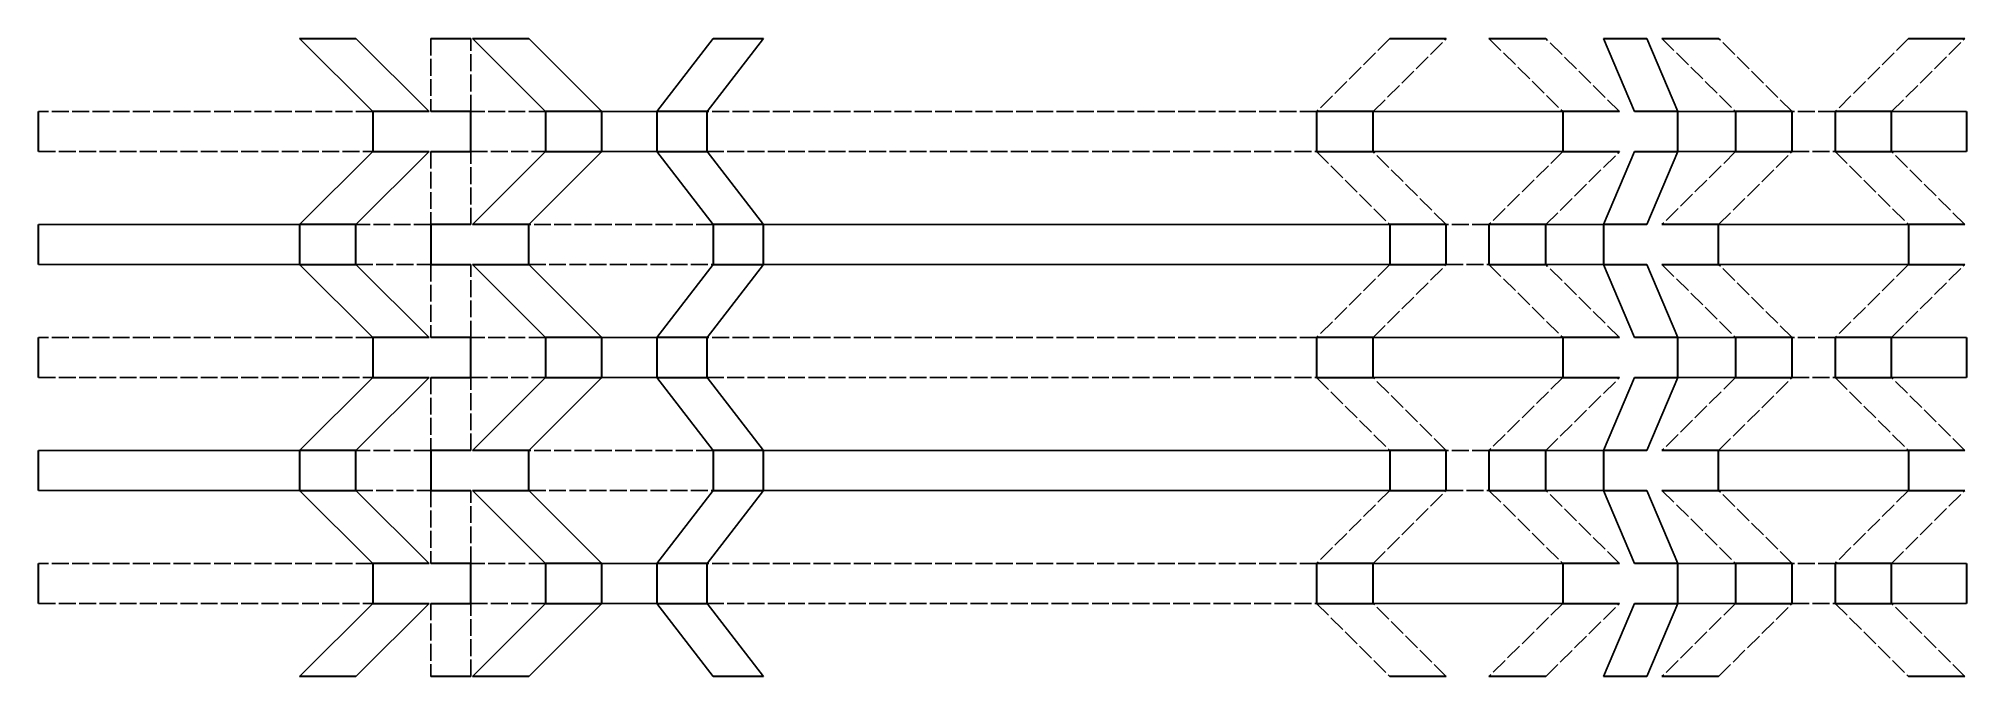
# Model space of a CAD drawing. Header units: millimetres. Extents: x 3 to 293, y 3 to 99.
import ezdxf

# ---------------------------------------------------------------- set-up
doc = ezdxf.new("R2010")
doc.units = ezdxf.units.MM
doc.linetypes.add('DASHEDX2', pattern=[3.048, 2.54, -0.508])
for name, color, linetype, lineweight in [('Border', 7, 'BYLAYER', 30), ('Mountain', 1, 'BYLAYER', 25), ('Valley', 5, 'DASHEDX2', 25)]:
    doc.layers.add(name, color=color, linetype=linetype, lineweight=lineweight)

msp = doc.modelspace()

# ---------------------------------------------------------------- linework, layer by layer
at = {"layer": 'Border'}
for p, q in [((42.26, 99), (50.74, 99)), ((62, 99), (68, 99)), ((68.26, 99), (76.74, 99)), ((104.45, 99), (112.02, 99)), ((206.26, 99), (214.75, 99)), ((221.17, 99), (229.71, 99)), ((238.42, 99), (244.93, 99)), ((247.2, 99), (255.72, 99)), ((284.26, 99), (292.76, 99)), ((3, 82), (3, 88)), ((53.26, 88), (53.26, 82)), ((61.74, 88), (53.26, 88)), ((68, 88), (62, 88)), ((68, 82), (68, 88)), ((79.26, 88), (79.26, 82)), ((87.74, 88), (79.26, 88)), ((87.74, 82), (87.74, 88)), ((95.98, 88), (95.98, 82)), ((103.55, 88), (95.98, 88)), ((103.55, 82), (103.55, 88)), ((195.25, 88), (195.25, 82)), ((203.74, 88), (195.25, 88)), ((203.74, 82), (203.74, 88)), ((232.29, 88), (232.29, 82)), ((240.83, 88), (232.29, 88)), ((249.58, 88), (243.07, 88)), ((249.58, 82), (249.58, 88)), ((258.28, 88), (258.28, 82)), ((266.8, 88), (258.28, 88)), ((266.8, 82), (266.8, 88)), ((273.24, 88), (273.24, 82)), ((281.74, 88), (273.24, 88)), ((281.74, 82), (281.74, 88)), ((293, 88), (293, 82)), ((53.26, 82), (61.74, 82)), ((62, 82), (68, 82)), ((79.26, 82), (87.74, 82)), ((95.98, 82), (103.55, 82)), ((195.25, 82), (203.74, 82)), ((232.29, 82), (240.83, 82)), ((243.07, 82), (249.58, 82)), ((258.28, 82), (266.8, 82)), ((273.24, 82), (281.74, 82)), ((2.99, 65), (2.99, 71)), ((42.26, 71), (42.26, 65)), ((50.74, 71), (42.26, 71)), ((50.74, 65), (50.74, 71)), ((62, 71), (62, 65)), ((68, 71), (62, 71)), ((76.74, 71), (68.26, 71)), ((76.74, 65), (76.74, 71)), ((104.45, 71), (104.45, 65)), ((112.02, 71), (104.45, 71)), ((112.02, 65), (112.02, 71)), ((206.26, 71), (206.26, 65)), ((214.75, 71), (206.26, 71)), ((214.75, 65), (214.75, 71)), ((221.17, 71), (221.17, 65)), ((229.71, 71), (221.17, 71)), ((229.71, 65), (229.71, 71)), ((238.42, 71), (238.42, 65)), ((244.93, 71), (238.42, 71)), ((255.72, 71), (247.2, 71)), ((255.72, 65), (255.72, 71)), ((284.26, 71), (284.26, 65)), ((292.76, 71), (284.26, 71)), ((42.26, 65), (50.74, 65)), ((62, 65), (68, 65)), ((68.26, 65), (76.74, 65)), ((104.45, 65), (112.02, 65)), ((206.26, 65), (214.75, 65)), ((221.17, 65), (229.71, 65)), ((238.42, 65), (244.93, 65)), ((247.2, 65), (255.72, 65)), ((284.26, 65), (292.76, 65)), ((3, 48), (3, 54)), ((53.26, 54), (53.26, 48)), ((61.74, 54), (53.26, 54)), ((68, 54), (62, 54)), ((68, 48), (68, 54)), ((79.26, 54), (79.26, 48)), ((87.74, 54), (79.26, 54)), ((87.74, 48), (87.74, 54)), ((95.98, 54), (95.98, 48)), ((103.55, 54), (95.98, 54)), ((103.55, 48), (103.55, 54)), ((195.25, 54), (195.25, 48)), ((203.74, 54), (195.25, 54)), ((203.74, 48), (203.74, 54)), ((232.29, 54), (232.29, 48)), ((240.83, 54), (232.29, 54)), ((249.58, 54), (243.07, 54)), ((249.58, 48), (249.58, 54)), ((258.28, 54), (258.28, 48)), ((266.8, 54), (258.28, 54)), ((266.8, 48), (266.8, 54)), ((273.24, 54), (273.24, 48)), ((281.74, 54), (273.24, 54)), ((281.74, 48), (281.74, 54)), ((293, 54), (293, 48)), ((53.26, 48), (61.74, 48)), ((62, 48), (68, 48)), ((79.26, 48), (87.74, 48)), ((95.98, 48), (103.55, 48)), ((195.25, 48), (203.74, 48)), ((232.29, 48), (240.83, 48)), ((243.07, 48), (249.58, 48)), ((258.28, 48), (266.8, 48)), ((273.24, 48), (281.74, 48)), ((2.99, 31), (2.99, 37)), ((42.26, 37), (42.26, 31)), ((50.74, 37), (42.26, 37)), ((50.74, 31), (50.74, 37)), ((62, 37), (62, 31)), ((68, 37), (62, 37)), ((76.74, 37), (68.26, 37)), ((76.74, 31), (76.74, 37)), ((104.45, 37), (104.45, 31)), ((112.02, 37), (104.45, 37)), ((112.02, 31), (112.02, 37)), ((206.26, 37), (206.26, 31)), ((214.75, 37), (206.26, 37)), ((214.75, 31), (214.75, 37)), ((221.17, 37), (221.17, 31)), ((229.71, 37), (221.17, 37)), ((229.71, 31), (229.71, 37)), ((238.42, 37), (238.42, 31)), ((244.93, 37), (238.42, 37)), ((255.72, 37), (247.2, 37)), ((255.72, 31), (255.72, 37)), ((284.26, 37), (284.26, 31)), ((292.76, 37), (284.26, 37)), ((42.26, 31), (50.74, 31)), ((62, 31), (68, 31)), ((68.26, 31), (76.74, 31)), ((104.45, 31), (112.02, 31)), ((206.26, 31), (214.75, 31)), ((221.17, 31), (229.71, 31)), ((238.42, 31), (244.93, 31)), ((247.2, 31), (255.72, 31)), ((284.26, 31), (292.76, 31)), ((3, 14), (3, 20)), ((53.26, 20), (53.26, 14)), ((61.74, 20), (53.26, 20)), ((68, 20), (62, 20)), ((68, 14), (68, 20)), ((79.26, 20), (79.26, 14)), ((87.74, 20), (79.26, 20)), ((87.74, 14), (87.74, 20)), ((95.98, 20), (95.98, 14)), ((103.55, 20), (95.98, 20)), ((103.55, 14), (103.55, 20)), ((195.25, 20), (195.25, 14)), ((203.74, 20), (195.25, 20)), ((203.74, 14), (203.74, 20)), ((232.29, 20), (232.29, 14)), ((240.83, 20), (232.29, 20)), ((249.58, 20), (243.07, 20)), ((249.58, 14), (249.58, 20)), ((258.28, 20), (258.28, 14)), ((266.8, 20), (258.28, 20)), ((266.8, 14), (266.8, 20)), ((273.24, 20), (273.24, 14)), ((281.74, 20), (273.24, 20)), ((281.74, 14), (281.74, 20)), ((293, 20), (293, 14)), ((53.26, 14), (61.74, 14)), ((62, 14), (68, 14)), ((79.26, 14), (87.74, 14)), ((95.98, 14), (103.55, 14)), ((195.25, 14), (203.74, 14)), ((232.29, 14), (240.83, 14)), ((243.07, 14), (249.58, 14)), ((258.28, 14), (266.8, 14)), ((273.24, 14), (281.74, 14)), ((50.74, 3), (42.26, 3)), ((68, 3), (62, 3)), ((76.74, 3), (68.26, 3)), ((112.02, 3), (104.45, 3)), ((214.75, 3), (206.26, 3)), ((229.71, 3), (221.17, 3)), ((244.93, 3), (238.42, 3)), ((255.72, 3), (247.2, 3)), ((292.76, 3), (284.26, 3))]:
    msp.add_line(p, q, dxfattribs=at)
at = {"layer": 'Mountain'}
for p, q in [((42.26, 99), (53.26, 88)), ((61.74, 88), (50.74, 99)), ((68.26, 99), (79.26, 88)), ((87.74, 88), (76.74, 99)), ((104.45, 99), (95.98, 88)), ((103.55, 88), (112.02, 99)), ((238.42, 99), (243.07, 88)), ((249.58, 88), (244.93, 99)), ((95.98, 88), (87.74, 88)), ((232.29, 88), (203.74, 88)), ((258.28, 88), (249.58, 88)), ((293, 88), (281.74, 88)), ((53.26, 82), (42.26, 71)), ((50.74, 71), (61.74, 82)), ((79.26, 82), (68.26, 71)), ((76.74, 71), (87.74, 82)), ((87.74, 82), (95.98, 82)), ((95.98, 82), (104.45, 71)), ((112.02, 71), (103.55, 82)), ((203.74, 82), (232.29, 82)), ((243.07, 82), (238.42, 71)), ((244.93, 71), (249.58, 82)), ((249.58, 82), (258.28, 82)), ((281.74, 82), (293, 82)), ((42.26, 71), (2.99, 71)), ((206.26, 71), (112.02, 71)), ((238.42, 71), (229.71, 71)), ((284.26, 71), (255.72, 71)), ((2.99, 65), (42.26, 65)), ((42.26, 65), (53.26, 54)), ((61.74, 54), (50.74, 65)), ((68.26, 65), (79.26, 54)), ((87.74, 54), (76.74, 65)), ((104.45, 65), (95.98, 54)), ((103.55, 54), (112.02, 65)), ((112.02, 65), (206.26, 65)), ((229.71, 65), (238.42, 65)), ((238.42, 65), (243.07, 54)), ((249.58, 54), (244.93, 65)), ((255.72, 65), (284.26, 65)), ((95.98, 54), (87.74, 54)), ((232.29, 54), (203.74, 54)), ((258.28, 54), (249.58, 54)), ((293, 54), (281.74, 54)), ((53.26, 48), (42.26, 37)), ((50.74, 37), (61.74, 48)), ((79.26, 48), (68.26, 37)), ((76.74, 37), (87.74, 48)), ((87.74, 48), (95.98, 48)), ((95.98, 48), (104.45, 37)), ((112.02, 37), (103.55, 48)), ((203.74, 48), (232.29, 48)), ((243.07, 48), (238.42, 37)), ((244.93, 37), (249.58, 48)), ((249.58, 48), (258.28, 48)), ((281.74, 48), (293, 48)), ((42.26, 37), (2.99, 37)), ((206.26, 37), (112.02, 37)), ((238.42, 37), (229.71, 37)), ((284.26, 37), (255.72, 37)), ((2.99, 31), (42.26, 31)), ((42.26, 31), (53.26, 20)), ((61.74, 20), (50.74, 31)), ((68.26, 31), (79.26, 20)), ((87.74, 20), (76.74, 31)), ((104.45, 31), (95.98, 20)), ((103.55, 20), (112.02, 31)), ((112.02, 31), (206.26, 31)), ((229.71, 31), (238.42, 31)), ((238.42, 31), (243.07, 20)), ((249.58, 20), (244.93, 31)), ((255.72, 31), (284.26, 31)), ((95.98, 20), (87.74, 20)), ((232.29, 20), (203.74, 20)), ((258.28, 20), (249.58, 20)), ((293, 20), (281.74, 20)), ((53.26, 14), (42.26, 3)), ((50.74, 3), (61.74, 14)), ((79.26, 14), (68.26, 3)), ((76.74, 3), (87.74, 14)), ((87.74, 14), (95.98, 14)), ((95.98, 14), (104.45, 3)), ((112.02, 3), (103.55, 14)), ((203.74, 14), (232.29, 14)), ((243.07, 14), (238.42, 3)), ((244.93, 3), (249.58, 14)), ((249.58, 14), (258.28, 14)), ((281.74, 14), (293, 14))]:
    msp.add_line(p, q, dxfattribs=at)
at = {"layer": 'Valley'}
for p, q in [((62, 99), (62, 88)), ((68, 88), (68, 99)), ((206.26, 99), (195.25, 88)), ((203.74, 88), (214.75, 99)), ((221.17, 99), (232.29, 88)), ((240.83, 88), (229.71, 99)), ((247.2, 99), (258.28, 88)), ((266.8, 88), (255.72, 99)), ((284.26, 99), (273.24, 88)), ((281.74, 88), (292.76, 99)), ((53.26, 88), (3, 88)), ((79.26, 88), (68, 88)), ((195.25, 88), (103.55, 88)), ((273.24, 88), (266.8, 88)), ((3, 82), (53.26, 82)), ((62, 82), (62, 71)), ((68, 71), (68, 82)), ((68, 82), (79.26, 82)), ((103.55, 82), (195.25, 82)), ((195.25, 82), (206.26, 71)), ((214.75, 71), (203.74, 82)), ((232.29, 82), (221.17, 71)), ((229.71, 71), (240.83, 82)), ((258.28, 82), (247.2, 71)), ((255.72, 71), (266.8, 82)), ((266.8, 82), (273.24, 82)), ((273.24, 82), (284.26, 71)), ((292.76, 71), (281.74, 82)), ((62, 71), (50.74, 71)), ((104.45, 71), (76.74, 71)), ((221.17, 71), (214.75, 71)), ((50.74, 65), (62, 65)), ((62, 65), (62, 54)), ((68, 54), (68, 65)), ((76.74, 65), (104.45, 65)), ((206.26, 65), (195.25, 54)), ((203.74, 54), (214.75, 65)), ((214.75, 65), (221.17, 65)), ((221.17, 65), (232.29, 54)), ((240.83, 54), (229.71, 65)), ((247.2, 65), (258.28, 54)), ((266.8, 54), (255.72, 65)), ((284.26, 65), (273.24, 54)), ((281.74, 54), (292.76, 65)), ((53.26, 54), (3, 54)), ((79.26, 54), (68, 54)), ((195.25, 54), (103.55, 54)), ((273.24, 54), (266.8, 54)), ((3, 48), (53.26, 48)), ((62, 48), (62, 37)), ((68, 37), (68, 48)), ((68, 48), (79.26, 48)), ((103.55, 48), (195.25, 48)), ((195.25, 48), (206.26, 37)), ((214.75, 37), (203.74, 48)), ((232.29, 48), (221.17, 37)), ((229.71, 37), (240.83, 48)), ((258.28, 48), (247.2, 37)), ((255.72, 37), (266.8, 48)), ((266.8, 48), (273.24, 48)), ((273.24, 48), (284.26, 37)), ((292.76, 37), (281.74, 48)), ((62, 37), (50.74, 37)), ((104.45, 37), (76.74, 37)), ((221.17, 37), (214.75, 37)), ((50.74, 31), (62, 31)), ((62, 31), (62, 20)), ((68, 20), (68, 31)), ((76.74, 31), (104.45, 31)), ((206.26, 31), (195.25, 20)), ((203.74, 20), (214.75, 31)), ((214.75, 31), (221.17, 31)), ((221.17, 31), (232.29, 20)), ((240.83, 20), (229.71, 31)), ((247.2, 31), (258.28, 20)), ((266.8, 20), (255.72, 31)), ((284.26, 31), (273.24, 20)), ((281.74, 20), (292.76, 31)), ((53.26, 20), (3, 20)), ((79.26, 20), (68, 20)), ((195.25, 20), (103.55, 20)), ((273.24, 20), (266.8, 20)), ((3, 14), (53.26, 14)), ((62, 14), (62, 3)), ((68, 3), (68, 14)), ((68, 14), (79.26, 14)), ((103.55, 14), (195.25, 14)), ((195.25, 14), (206.26, 3)), ((214.75, 3), (203.74, 14)), ((232.29, 14), (221.17, 3)), ((229.71, 3), (240.83, 14)), ((258.28, 14), (247.2, 3)), ((255.72, 3), (266.8, 14)), ((266.8, 14), (273.24, 14)), ((273.24, 14), (284.26, 3)), ((292.76, 3), (281.74, 14))]:
    msp.add_line(p, q, dxfattribs=at)

doc.saveas('drawing.dxf')
